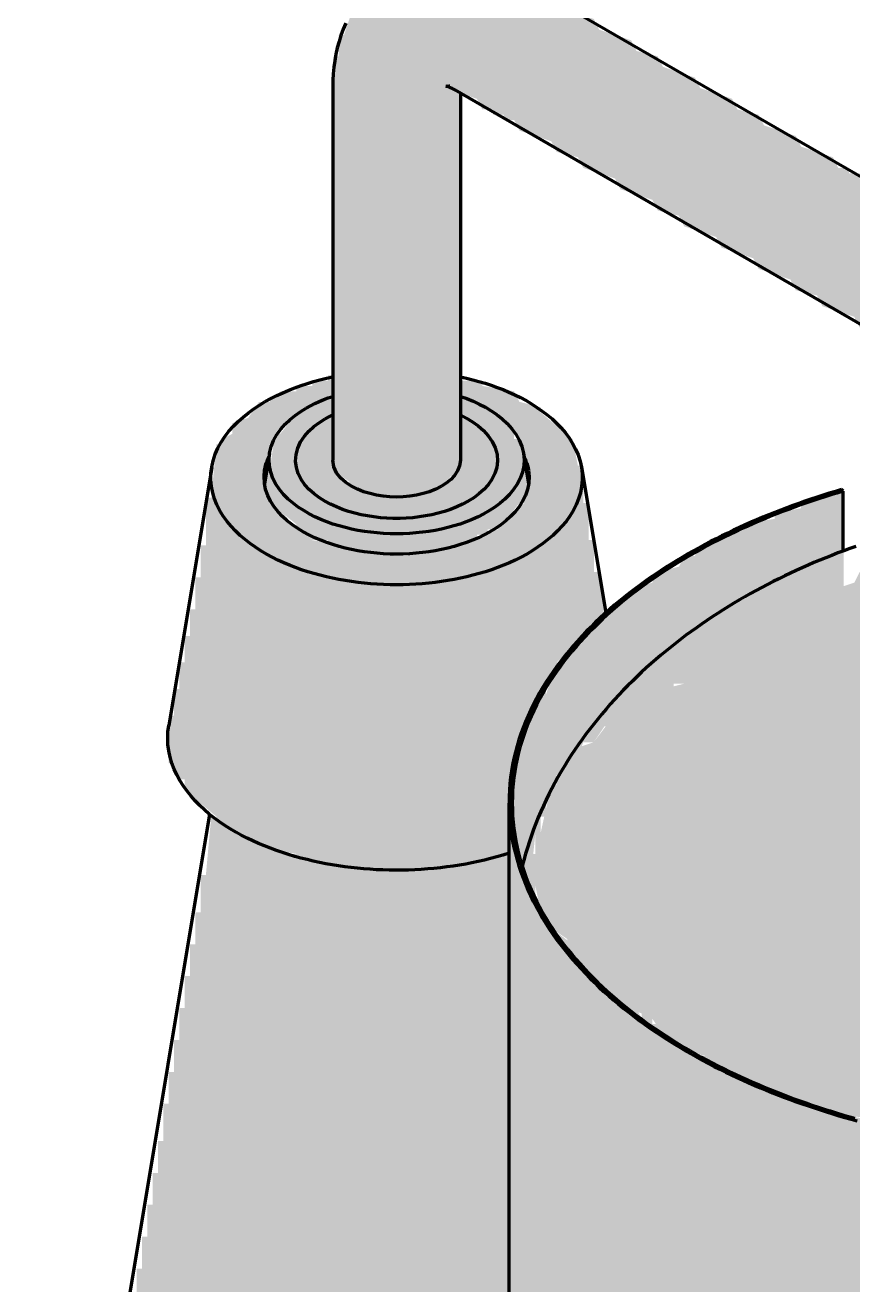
# Model space of a CAD drawing. Header units: millimetres. Extents: x 0 to 420, y 0 to 297.
# Drawn here: x 207.04 to 222.62, y 224.38 to 248.07 of the extents above; entities that cross this region are included whole.
import ezdxf

# ---------------------------------------------------------------- set-up
doc = ezdxf.new("R2010")
doc.units = ezdxf.units.MM
doc.layers.add('01-VISIBLE', color=7, linetype='CONTINUOUS', lineweight=70)
doc.layers.add('13-GRAFICA', color=30, linetype='CONTINUOUS', lineweight=18)

msp = doc.modelspace()

# ---------------------------------------------------------------- hatches: boundary and pattern name
at = {"layer": '13-GRAFICA', "true_color": 0xd6d9de}
h = msp.add_hatch(color=7, dxfattribs=at)
h.dxf.hatch_style = 1
h.paths.add_polyline_path([(212.843, 239.688), (212.843, 247.488), (212.943, 247.488), (212.943, 247.888), (213.043, 247.888), (213.243, 248.488), (213.343, 248.488), (213.743, 248.988), (213.943, 248.988), (213.943, 249.088), (214.143, 249.088), (214.143, 249.188), (214.343, 249.188), (214.343, 249.288), (215.543, 249.288), (215.543, 249.188), (216.143, 249.088), (216.143, 248.988), (216.343, 248.988), (216.443, 248.788), (217.043, 248.588), (217.143, 248.388), (217.743, 248.188), (217.843, 247.988), (218.443, 247.788), (218.543, 247.588), (218.943, 247.488), (219.043, 247.288), (219.643, 247.088), (219.743, 246.888), (220.343, 246.688), (220.443, 246.488), (220.843, 246.388), (220.943, 246.188), (221.543, 245.988), (221.643, 245.788), (222.243, 245.588), (222.343, 245.388), (222.543, 245.388), (222.543, 245.288), (222.743, 245.288), (222.743, 245.188), (222.943, 245.188), (222.943, 245.088), (223.143, 244.988), (222.943, 244.488), (223.043, 244.488), (223.043, 244.288), (223.143, 244.288), (223.143, 244.088), (223.243, 244.088), (223.243, 243.388), (223.143, 243.388), (223.143, 243.088), (223.043, 243.088), (223.043, 242.288), (222.943, 242.288), (222.943, 242.388), (222.743, 242.388), (222.643, 242.588), (222.043, 242.788), (221.943, 242.988), (221.543, 243.088), (221.443, 243.288), (220.843, 243.488), (220.743, 243.688), (220.143, 243.888), (220.043, 244.088), (219.443, 244.288), (219.343, 244.488), (218.943, 244.588), (218.843, 244.788), (218.243, 244.988), (218.143, 245.188), (217.543, 245.388), (217.443, 245.588), (217.043, 245.688), (216.943, 245.888), (216.343, 246.088), (216.243, 246.288), (216.043, 246.288), (216.043, 246.388), (215.843, 246.388), (215.843, 246.488), (215.643, 246.488), (215.543, 246.688), (215.243, 246.788), (215.243, 239.788), (215.143, 239.788), (215.143, 239.588), (215.043, 239.588), (214.943, 239.388), (214.743, 239.388), (214.743, 239.288), (214.443, 239.288), (214.443, 239.188), (213.643, 239.188), (213.643, 239.288), (213.143, 239.388), (213.143, 239.488)])
at = {"layer": '13-GRAFICA', "true_color": 0x202020}
h = msp.add_hatch(color=7, dxfattribs=at)
h.dxf.hatch_style = 1
h.paths.add_polyline_path([(210.443, 238.288), (210.443, 239.188), (210.543, 239.188), (210.643, 240.188), (210.743, 240.188), (210.743, 240.288), (210.943, 240.388), (210.943, 240.588), (211.243, 240.688), (211.443, 240.988), (211.643, 240.988), (211.643, 241.088), (211.843, 241.088), (211.843, 241.188), (212.143, 241.188), (212.143, 241.288), (212.443, 241.288), (212.443, 241.388), (212.743, 241.388), (212.743, 241.488), (212.843, 241.488), (212.843, 241.088), (212.243, 240.888), (212.243, 240.788), (211.743, 240.388), (211.743, 240.188), (211.643, 240.188), (211.643, 239.688), (211.543, 239.688), (211.543, 239.288), (211.643, 239.288), (211.643, 239.088), (211.743, 239.088), (212.143, 238.588), (212.343, 238.588), (212.443, 238.388), (213.043, 238.288), (213.043, 238.188), (213.943, 238.188), (213.943, 238.088), (214.243, 238.088), (214.243, 238.188), (215.343, 238.288), (215.343, 238.388), (215.943, 238.588), (215.943, 238.688), (216.443, 239.088), (216.443, 239.388), (216.543, 239.388), (216.543, 239.488), (216.443, 239.488), (216.443, 240.088), (216.343, 240.088), (216.243, 240.488), (216.143, 240.488), (215.943, 240.788), (215.343, 240.988), (215.343, 241.088), (215.243, 241.088), (215.243, 241.388), (215.643, 241.388), (215.643, 241.288), (216.243, 241.188), (216.343, 240.988), (216.743, 240.888), (216.743, 240.788), (217.343, 240.288), (217.443, 239.788), (217.543, 239.788), (217.543, 239.088), (217.643, 239.088), (217.643, 238.388), (217.743, 238.388), (217.743, 237.788), (217.843, 237.788), (217.943, 236.888), (217.043, 236.088), (217.043, 235.888), (216.943, 235.888), (216.943, 235.688), (216.843, 235.688), (216.843, 235.488), (216.743, 235.488), (216.743, 235.288), (216.643, 235.288), (216.643, 235.088), (216.543, 235.088), (216.543, 234.888), (216.443, 234.888), (216.443, 234.688), (216.343, 234.688), (216.343, 234.488), (216.243, 234.488), (216.143, 232.488), (215.443, 232.388), (215.443, 232.288), (214.743, 232.288), (214.743, 232.188), (213.143, 232.188), (213.143, 232.288), (212.643, 232.288), (212.643, 232.388), (212.143, 232.388), (212.143, 232.488), (211.543, 232.588), (211.543, 232.688), (210.943, 232.888), (210.843, 233.088), (210.643, 233.088), (210.643, 233.188), (210.043, 233.688), (210.043, 233.888), (209.943, 233.888), (209.843, 234.188), (209.743, 234.188), (209.743, 235.088), (209.843, 235.088), (209.843, 235.588), (209.943, 235.588), (209.943, 236.088), (210.043, 236.088), (210.043, 236.588), (210.143, 236.588), (210.143, 237.088), (210.243, 237.088), (210.243, 237.688), (210.343, 237.688), (210.343, 238.288)])
h = msp.add_hatch(color=7, dxfattribs=at)
h.dxf.hatch_style = 1
h.paths.add_polyline_path([(211.743, 240.388), (211.843, 240.388), (212.243, 240.888), (212.843, 241.088), (212.843, 239.688), (212.943, 239.688), (213.143, 239.388), (213.643, 239.288), (213.643, 239.188), (214.443, 239.188), (214.443, 239.288), (214.743, 239.288), (214.743, 239.388), (214.943, 239.388), (214.943, 239.488), (215.143, 239.588), (215.143, 239.788), (215.243, 239.788), (215.243, 241.088), (215.343, 241.088), (215.343, 240.988), (215.943, 240.788), (215.943, 240.688), (216.243, 240.488), (216.243, 240.288), (216.343, 240.288), (216.343, 240.088), (216.443, 240.088), (216.443, 239.488), (216.543, 239.488), (216.543, 239.388), (216.443, 239.388), (216.443, 239.088), (216.343, 239.088), (215.943, 238.588), (215.743, 238.588), (215.743, 238.488), (215.543, 238.488), (215.543, 238.388), (215.343, 238.388), (215.343, 238.288), (213.943, 238.088), (213.943, 238.188), (213.043, 238.188), (213.043, 238.288), (212.743, 238.288), (212.743, 238.388), (212.443, 238.388), (212.343, 238.588), (212.143, 238.588), (212.143, 238.688), (211.643, 239.088), (211.643, 239.288), (211.543, 239.288), (211.543, 239.688), (211.643, 239.688)])
at = {"layer": '13-GRAFICA', "true_color": 0xffffff}
h = msp.add_hatch(color=7, dxfattribs=at)
h.dxf.hatch_style = 1
h.paths.add_polyline_path([(216.143, 185.588), (216.143, 233.088), (216.243, 233.088), (216.243, 234.488), (216.343, 234.488), (216.343, 234.688), (216.443, 234.688), (216.443, 234.888), (216.543, 234.888), (216.543, 235.088), (216.643, 235.088), (216.643, 235.288), (216.743, 235.288), (216.743, 235.488), (216.843, 235.488), (217.043, 236.088), (217.143, 236.088), (218.343, 237.388), (218.543, 237.388), (218.543, 237.488), (218.843, 237.588), (218.943, 237.788), (219.343, 237.888), (219.443, 238.088), (219.643, 238.088), (219.743, 238.288), (219.943, 238.288), (219.943, 238.388), (220.143, 238.388), (220.143, 238.488), (220.343, 238.488), (220.343, 238.588), (220.543, 238.588), (220.543, 238.688), (221.143, 238.788), (221.143, 238.888), (221.643, 238.988), (221.643, 239.088), (222.143, 239.188), (222.143, 239.288), (222.443, 239.288), (222.443, 237.488), (222.043, 237.388), (221.943, 237.188), (221.543, 237.088), (221.443, 236.888), (221.043, 236.788), (220.943, 236.588), (220.543, 236.488), (220.443, 236.288), (220.043, 236.188), (219.943, 235.988), (219.543, 235.888), (219.443, 235.688), (219.243, 235.688), (219.243, 235.588), (219.043, 235.588), (218.943, 235.388), (218.543, 235.288), (218.443, 235.088), (218.043, 234.988), (218.043, 234.888), (217.943, 234.888), (217.743, 234.588), (217.543, 234.588), (217.443, 234.288), (217.043, 233.988), (216.943, 233.488), (216.843, 233.488), (216.843, 233.188), (216.743, 233.188), (216.743, 232.888), (216.643, 232.888), (216.543, 231.888), (216.643, 231.888), (216.643, 231.588), (216.743, 231.588), (216.743, 231.388), (216.943, 231.288), (216.943, 231.088), (217.343, 230.788), (217.343, 230.588), (217.743, 230.288), (217.743, 230.088), (217.843, 230.088), (217.943, 229.888), (218.143, 229.888), (218.343, 229.588), (218.543, 229.588), (218.643, 229.388), (218.843, 229.388), (218.843, 229.288), (218.943, 229.288), (219.043, 229.088), (219.243, 229.088), (219.443, 228.788), (219.643, 228.788), (219.643, 228.688), (219.843, 228.688), (219.843, 228.588), (220.143, 228.588), (220.143, 228.488), (220.343, 228.488), (220.343, 228.388), (220.543, 228.388), (220.543, 228.288), (220.743, 228.288), (220.743, 228.188), (220.943, 228.188), (220.943, 228.088), (221.243, 228.088), (221.243, 227.988), (221.443, 227.988), (221.443, 227.888), (221.643, 227.888), (221.643, 227.788), (222.043, 227.788), (222.043, 227.688), (222.343, 227.688), (222.343, 227.588), (223.543, 227.388), (223.543, 227.288), (223.843, 227.288), (223.843, 227.188), (225.343, 227.088), (225.343, 226.988), (226.243, 226.988), (226.243, 226.888), (229.143, 226.888), (229.143, 226.988), (229.943, 226.988), (229.943, 227.088), (230.543, 227.088), (230.543, 227.188), (231.843, 227.288), (231.843, 227.388), (232.243, 227.388), (232.243, 227.488), (232.543, 227.488), (232.543, 227.588), (232.843, 227.588), (232.843, 227.688), (233.143, 227.688), (233.143, 227.788), (233.443, 227.788), (233.443, 227.888), (234.343, 228.088), (234.343, 228.188), (234.943, 228.388), (235.043, 228.588), (235.243, 228.588), (235.243, 228.688), (235.443, 228.688), (235.443, 228.788), (235.643, 228.788), (235.643, 228.888), (236.243, 229.088), (236.543, 229.488), (236.743, 229.488), (237.243, 230.088), (237.443, 230.088), (237.443, 230.188), (237.843, 230.488), (237.843, 183.088), (237.743, 183.088), (237.343, 182.588), (237.143, 182.588), (236.643, 181.988), (236.443, 181.988), (236.243, 181.688), (236.043, 181.688), (236.043, 181.588), (235.843, 181.588), (235.843, 181.488), (235.643, 181.488), (235.643, 181.388), (235.043, 181.188), (234.943, 180.988), (234.743, 180.988), (234.743, 180.888), (234.543, 180.888), (234.543, 180.788), (234.343, 180.788), (234.343, 180.688), (234.043, 180.688), (234.043, 180.588), (233.743, 180.588), (233.743, 180.488), (233.443, 180.488), (233.443, 180.388), (233.143, 180.388), (233.143, 180.288), (232.743, 180.288), (232.743, 180.188), (232.443, 180.188), (232.443, 180.088), (232.143, 180.088), (232.143, 179.988), (231.743, 179.988), (231.743, 179.888), (231.143, 179.888), (231.143, 179.788), (230.543, 179.788), (230.543, 179.688), (229.843, 179.688), (229.843, 179.588), (226.343, 179.488), (226.343, 179.588), (225.443, 179.588), (225.443, 179.688), (223.943, 179.788), (223.943, 179.888), (223.143, 179.988), (223.143, 180.088), (222.843, 180.088), (222.843, 180.188), (221.643, 180.388), (221.643, 180.488), (221.443, 180.488), (221.443, 180.588), (221.243, 180.588), (221.243, 180.688), (220.943, 180.688), (220.943, 180.788), (220.743, 180.788), (220.743, 180.888), (220.543, 180.888), (220.543, 180.988), (220.343, 180.988), (220.343, 181.088), (220.143, 181.088), (220.143, 181.188), (219.943, 181.188), (219.943, 181.288), (219.443, 181.388), (219.243, 181.688), (219.043, 181.688), (219.043, 181.788), (218.743, 181.888), (218.543, 182.188), (218.343, 182.188), (218.143, 182.488), (217.943, 182.488), (217.943, 182.588), (217.643, 182.788), (217.643, 182.988), (217.243, 183.288), (217.243, 183.488), (216.843, 183.788), (216.843, 183.988), (216.643, 184.088), (216.643, 184.388), (216.543, 184.388), (216.543, 184.688), (216.443, 184.688), (216.443, 184.988), (216.343, 184.988), (216.343, 185.288), (216.243, 185.288), (216.243, 185.588)])
at = {"layer": '13-GRAFICA', "true_color": 0xb21820}
h = msp.add_hatch(color=7, dxfattribs=at)
h.dxf.hatch_style = 1
h.paths.add_polyline_path([(222.043, 172.288), (222.443, 172.288), (222.443, 172.188), (223.343, 171.988), (223.343, 179.488), (223.243, 179.488), (223.243, 179.588), (222.543, 179.688), (222.543, 179.788), (222.243, 179.788), (222.243, 179.888), (221.943, 179.888), (221.943, 179.988), (221.243, 180.088), (221.243, 180.188), (221.043, 180.188), (221.043, 180.288), (220.843, 180.288), (220.843, 180.388), (220.643, 180.388), (220.643, 180.488), (220.443, 180.488), (220.443, 180.588), (220.243, 180.588), (220.243, 180.688), (220.043, 180.688), (220.043, 180.788), (219.543, 180.888), (219.543, 180.988), (219.243, 181.088), (219.043, 181.388), (218.843, 181.388), (218.743, 181.588), (218.543, 181.588), (218.443, 181.788), (218.243, 181.788), (218.243, 181.888), (217.543, 182.488), (217.543, 182.688), (216.943, 183.188), (216.943, 179.188), (216.843, 179.188), (216.843, 179.388), (216.743, 179.388), (216.743, 183.788), (216.643, 183.788), (216.643, 184.088), (216.843, 183.988), (216.843, 183.788), (217.243, 183.488), (217.243, 183.288), (217.643, 182.988), (217.643, 182.788), (217.743, 182.788), (217.943, 182.488), (218.143, 182.488), (218.343, 182.188), (218.543, 182.188), (218.743, 181.888), (218.943, 181.888), (219.043, 181.688), (219.243, 181.688), (219.243, 181.588), (219.343, 181.588), (219.443, 181.388), (219.643, 181.388), (219.643, 181.288), (219.943, 181.288), (219.943, 181.188), (220.143, 181.188), (220.143, 181.088), (220.343, 181.088), (220.343, 180.988), (220.543, 180.988), (220.543, 180.888), (220.743, 180.888), (220.743, 180.788), (220.943, 180.788), (220.943, 180.688), (221.243, 180.688), (221.243, 180.588), (221.443, 180.588), (221.443, 180.488), (221.643, 180.488), (221.643, 180.388), (222.843, 180.188), (222.843, 180.088), (223.543, 179.988), (223.543, 179.888), (223.943, 179.888), (223.943, 179.788), (225.443, 179.688), (225.443, 179.588), (226.343, 179.588), (226.343, 179.488), (229.843, 179.588), (229.843, 179.688), (230.543, 179.688), (230.543, 179.788), (231.743, 179.888), (231.743, 179.988), (232.143, 179.988), (232.143, 180.088), (232.443, 180.088), (232.443, 180.188), (232.743, 180.188), (232.743, 180.288), (233.143, 180.288), (233.143, 180.388), (233.443, 180.388), (233.443, 180.488), (234.343, 180.688), (234.343, 180.788), (234.943, 180.988), (235.043, 181.188), (235.243, 181.188), (235.243, 181.288), (235.443, 181.288), (235.443, 181.388), (235.643, 181.388), (235.643, 181.488), (236.243, 181.688), (236.443, 181.988), (236.643, 181.988), (237.143, 182.588), (237.343, 182.588), (237.343, 182.688), (237.843, 183.088), (237.843, 230.488), (237.743, 230.488), (237.443, 230.088), (237.243, 230.088), (236.743, 229.488), (236.543, 229.488), (236.243, 229.088), (236.043, 229.088), (236.043, 228.988), (235.843, 228.988), (235.843, 228.888), (235.643, 228.888), (235.643, 228.788), (235.043, 228.588), (234.943, 228.388), (234.743, 228.388), (234.743, 228.288), (234.543, 228.288), (234.543, 228.188), (234.343, 228.188), (234.343, 228.088), (234.043, 228.088), (234.043, 227.988), (233.743, 227.988), (233.743, 227.888), (233.443, 227.888), (233.443, 227.788), (233.143, 227.788), (233.143, 227.688), (232.843, 227.688), (232.843, 227.588), (232.543, 227.588), (232.543, 227.488), (232.243, 227.488), (232.243, 227.388), (231.843, 227.388), (231.843, 227.288), (230.543, 227.188), (230.543, 227.088), (229.943, 227.088), (229.943, 226.988), (229.143, 226.988), (229.143, 226.888), (226.243, 226.888), (226.243, 226.988), (225.343, 226.988), (225.343, 227.088), (223.843, 227.188), (223.843, 227.288), (223.543, 227.288), (223.543, 227.388), (223.143, 227.388), (223.143, 227.488), (222.343, 227.588), (222.343, 227.688), (222.043, 227.688), (222.043, 227.788), (221.643, 227.788), (221.643, 227.888), (221.443, 227.888), (221.443, 227.988), (221.243, 227.988), (221.243, 228.088), (220.943, 228.088), (220.943, 228.188), (220.743, 228.188), (220.743, 228.288), (220.543, 228.288), (220.543, 228.388), (220.343, 228.388), (220.343, 228.488), (220.143, 228.488), (220.143, 228.588), (219.843, 228.588), (219.843, 228.688), (219.443, 228.788), (219.443, 228.888), (219.343, 228.888), (219.243, 229.088), (219.043, 229.088), (218.843, 229.388), (218.643, 229.388), (218.643, 229.488), (218.343, 229.588), (218.143, 229.888), (217.943, 229.888), (217.943, 229.988), (217.743, 230.088), (217.743, 230.288), (217.343, 230.588), (217.343, 230.788), (217.243, 230.788), (217.243, 230.888), (216.943, 231.088), (216.943, 231.288), (216.743, 231.388), (216.643, 231.888), (216.543, 231.888), (216.543, 232.488), (216.643, 232.488), (216.643, 232.888), (216.743, 232.888), (216.943, 233.788), (217.043, 233.788), (217.043, 233.988), (217.443, 234.288), (217.443, 234.488), (217.743, 234.588), (218.043, 234.988), (218.443, 235.088), (218.543, 235.288), (218.943, 235.388), (219.043, 235.588), (219.443, 235.688), (219.543, 235.888), (219.943, 235.988), (220.043, 236.188), (220.443, 236.288), (220.543, 236.488), (220.943, 236.588), (221.043, 236.788), (221.443, 236.888), (221.543, 237.088), (221.943, 237.188), (222.043, 237.388), (222.643, 237.588), (222.743, 237.788), (222.943, 237.788), (222.943, 237.888), (223.143, 237.888), (223.243, 238.088), (223.643, 238.188), (223.743, 238.388), (224.143, 238.488), (224.243, 238.688), (224.443, 238.688), (224.443, 239.088), (224.543, 239.088), (225.043, 238.488), (225.343, 238.488), (225.343, 238.388), (225.743, 238.288), (225.843, 238.088), (226.143, 238.088), (226.143, 237.988), (226.443, 237.988), (226.443, 237.888), (226.943, 237.888), (226.943, 237.788), (227.543, 237.788), (227.543, 237.688), (228.043, 237.588), (227.743, 233.488), (227.843, 233.488), (227.943, 233.688), (228.343, 233.788), (228.443, 233.988), (229.043, 234.188), (229.143, 234.388), (229.743, 234.588), (229.843, 234.788), (230.443, 234.988), (230.543, 235.188), (230.943, 235.288), (231.043, 235.488), (231.643, 235.688), (231.743, 235.888), (232.043, 235.988), (232.043, 236.188), (232.243, 236.188), (232.343, 235.988), (232.543, 235.988), (232.643, 235.788), (232.843, 235.788), (232.943, 235.588), (233.143, 235.588), (233.343, 235.288), (233.543, 235.288), (233.643, 235.088), (233.843, 235.088), (234.043, 234.788), (234.243, 234.788), (234.443, 234.488), (234.643, 234.488), (234.843, 234.188), (235.043, 234.188), (235.343, 233.788), (235.543, 233.788), (235.843, 233.388), (236.043, 233.388), (236.343, 232.988), (236.543, 232.988), (236.943, 232.488), (237.143, 232.488), (237.643, 231.888), (237.843, 231.888), (238.643, 230.988), (238.943, 230.888), (238.943, 180.788), (238.843, 180.788), (238.843, 180.488), (238.743, 180.488), (238.743, 180.188), (238.643, 180.188), (238.643, 179.888), (238.543, 179.888), (238.443, 179.388), (238.243, 179.288), (238.243, 179.088), (238.043, 178.988), (238.043, 178.788), (237.843, 178.688), (237.843, 178.488), (237.643, 178.388), (237.643, 178.188), (237.443, 178.088), (237.443, 177.888), (237.243, 177.788), (237.243, 177.588), (237.043, 177.488), (237.043, 177.288), (236.843, 177.188), (236.843, 176.988), (236.743, 176.988), (236.643, 176.688), (236.443, 176.588), (236.443, 176.388), (236.343, 176.388), (236.343, 176.188), (236.243, 176.188), (236.243, 175.988), (236.143, 175.988), (236.143, 175.788), (236.043, 175.788), (236.043, 175.588), (235.943, 175.588), (235.943, 175.388), (235.843, 175.388), (235.843, 175.088), (235.743, 175.088), (235.743, 174.888), (235.643, 174.888), (235.443, 174.288), (235.343, 174.288), (235.343, 180.288), (235.043, 180.188), (235.043, 180.088), (234.743, 180.088), (234.743, 179.988), (234.543, 179.988), (234.543, 179.888), (234.343, 179.888), (234.343, 179.788), (234.043, 179.788), (234.043, 179.688), (233.843, 179.688), (233.843, 179.588), (233.643, 179.588), (233.643, 179.488), (233.343, 179.488), (233.343, 179.388), (233.043, 179.388), (233.043, 179.288), (232.643, 179.288), (232.643, 179.188), (232.243, 179.188), (232.243, 179.088), (231.843, 179.088), (231.843, 178.988), (231.443, 178.988), (231.443, 178.888), (230.943, 178.888), (230.943, 178.788), (230.143, 178.788), (230.143, 178.688), (229.343, 178.688), (229.343, 178.588), (225.843, 178.588), (225.843, 178.688), (225.043, 178.688), (225.043, 178.788), (224.243, 178.788), (224.243, 178.888), (224.043, 178.788), (224.043, 172.288), (225.343, 172.188), (225.343, 172.088), (226.143, 172.088), (226.143, 171.988), (229.143, 171.988), (229.143, 172.088), (230.743, 172.188), (230.743, 172.288), (231.343, 172.288), (231.343, 172.388), (232.543, 172.588), (232.543, 172.688), (233.243, 172.788), (233.243, 172.888), (233.543, 172.888), (233.543, 172.988), (233.743, 172.988), (233.743, 173.088), (234.043, 173.088), (234.043, 173.188), (234.243, 173.188), (234.243, 173.288), (234.443, 173.288), (234.443, 173.388), (234.943, 173.488), (234.943, 173.388), (234.743, 173.288), (234.743, 173.088), (234.543, 172.988), (234.543, 172.788), (234.343, 172.688), (234.343, 172.488), (234.243, 172.488), (233.843, 171.988), (233.643, 171.988), (233.543, 171.788), (233.343, 171.788), (233.243, 171.588), (233.043, 171.588), (232.943, 171.388), (232.243, 171.288), (232.243, 171.188), (231.943, 171.188), (231.943, 171.088), (231.543, 171.088), (231.543, 170.988), (230.843, 170.888), (230.843, 170.788), (230.143, 170.688), (230.143, 170.588), (229.443, 170.488), (229.443, 170.388), (228.343, 170.388), (228.343, 170.488), (227.443, 170.488), (227.443, 170.588), (224.543, 170.788), (224.543, 170.888), (223.643, 171.088), (223.643, 171.188), (223.443, 171.188), (223.443, 171.288), (223.143, 171.288), (223.143, 171.388), (222.943, 171.388), (222.943, 171.488), (222.643, 171.488), (222.643, 171.588), (222.443, 171.588), (222.443, 171.688), (221.943, 171.788), (221.443, 172.488), (222.043, 172.388)])
at = {"layer": '13-GRAFICA', "true_color": 0x202020}
h = msp.add_hatch(color=7, dxfattribs=at)
h.dxf.hatch_style = 1
h.paths.add_polyline_path([(207.243, 211.288), (207.143, 211.288), (207.143, 211.888), (207.043, 211.888), (207.043, 212.688), (207.143, 212.688), (207.143, 213.188), (207.243, 213.188), (207.243, 213.688), (207.343, 213.688), (207.343, 214.188), (207.443, 214.188), (207.443, 214.788), (207.543, 214.788), (207.543, 215.288), (207.643, 215.288), (207.643, 215.788), (207.743, 215.788), (207.743, 216.288), (207.843, 216.288), (207.843, 216.888), (207.943, 216.888), (207.943, 217.388), (208.043, 217.388), (208.043, 217.888), (208.143, 217.888), (208.243, 219.188), (208.343, 219.188), (208.343, 219.788), (208.443, 219.788), (208.443, 220.388), (208.543, 220.388), (208.543, 220.988), (208.643, 220.988), (208.643, 221.588), (208.743, 221.588), (208.743, 222.188), (208.843, 222.188), (208.843, 222.788), (208.943, 222.788), (208.943, 223.488), (209.043, 223.488), (209.043, 224.088), (209.143, 224.088), (209.143, 224.688), (209.243, 224.688), (209.243, 225.288), (209.343, 225.288), (209.343, 225.888), (209.443, 225.888), (209.443, 226.488), (209.543, 226.488), (209.543, 227.088), (209.643, 227.088), (209.643, 227.788), (209.743, 227.788), (209.743, 228.388), (209.843, 228.388), (209.843, 228.988), (209.943, 228.988), (209.943, 229.588), (210.043, 229.588), (210.043, 230.188), (210.143, 230.188), (210.143, 230.788), (210.243, 230.788), (210.243, 231.388), (210.343, 231.388), (210.343, 232.088), (210.443, 232.088), (210.543, 233.188), (210.843, 233.088), (210.943, 232.888), (211.543, 232.688), (211.543, 232.588), (211.843, 232.588), (211.843, 232.488), (212.143, 232.488), (212.143, 232.388), (212.643, 232.388), (212.643, 232.288), (213.143, 232.288), (213.143, 232.188), (214.743, 232.188), (214.743, 232.288), (215.443, 232.288), (215.443, 232.388), (216.143, 232.488), (216.143, 208.288), (214.843, 208.188), (214.843, 208.088), (213.343, 208.088), (213.343, 208.188), (212.343, 208.188), (212.343, 208.288), (211.243, 208.388), (211.243, 208.488), (210.943, 208.488), (210.943, 208.588), (210.643, 208.588), (210.643, 208.688), (209.743, 208.888), (209.743, 208.988), (209.343, 209.088), (209.243, 209.288), (208.843, 209.388), (208.743, 209.588), (208.543, 209.588), (207.943, 210.288), (207.643, 210.388), (207.643, 210.588), (207.543, 210.588), (207.543, 210.788), (207.443, 210.788), (207.443, 210.988), (207.343, 210.988)])

# ---------------------------------------------------------------- linework, layer by layer
at = {"layer": '01-VISIBLE'}
for p, q in [((223.154, 244.992), (216.328, 248.933)), ((212.831, 246.914), (212.831, 239.892)), ((223.081, 242.262), (215.128, 246.855)), ((215.231, 246.795), (215.231, 239.892)), ((211.642, 240.025), (211.545, 239.445)), ((216.42, 240.025), (216.516, 239.445)), ((210.552, 239.759), (209.744, 234.904)), ((217.509, 239.759), (217.965, 237.019)), ((222.432, 239.308), (222.404, 239.339)), ((222.432, 238.184), (222.432, 239.308)), ((216.147, 186.094), (216.147, 233.444)), ((210.511, 233.234), (207.063, 212.518))]:
    msp.add_line(p, q, dxfattribs=at)
for points in [[(213.077, 248.108), (213.028, 247.995), (212.985, 247.88), (212.948, 247.763), (212.915, 247.645), (212.889, 247.525), (212.867, 247.404), (212.851, 247.282), (212.84, 247.16), (212.833, 247.037), (212.831, 246.914)], [(214.96, 246.926), (214.971, 246.925), (214.983, 246.926), (214.995, 246.927), (215.007, 246.929), (215.018, 246.931), (215.03, 246.934)], [(215.128, 246.855), (215.101, 246.87), (215.074, 246.884), (215.046, 246.896), (215.018, 246.908), (214.989, 246.918), (214.96, 246.926)], [(211.56, 240.992), (211.668, 241.052), (211.778, 241.108), (211.89, 241.16), (212.004, 241.209), (212.119, 241.254), (212.235, 241.296), (212.352, 241.335), (212.471, 241.371), (212.59, 241.404), (212.71, 241.433), (212.831, 241.46)], [(215.231, 241.46), (215.348, 241.434), (215.465, 241.405), (215.58, 241.374), (215.696, 241.339), (215.81, 241.302), (215.923, 241.261), (216.035, 241.218), (216.146, 241.171), (216.255, 241.121), (216.363, 241.068), (216.468, 241.011), (216.572, 240.95), (216.673, 240.885), (216.772, 240.816), (216.867, 240.743), (216.959, 240.666), (217.047, 240.584), (217.13, 240.497), (217.208, 240.405), (217.279, 240.309), (217.343, 240.207), (217.399, 240.101), (217.446, 239.99), (217.483, 239.876), (217.509, 239.759)], [(210.552, 239.759), (210.58, 239.882), (210.619, 240.002), (210.67, 240.118), (210.731, 240.229), (210.8, 240.335), (210.877, 240.435), (210.961, 240.53), (211.051, 240.619), (211.145, 240.703), (211.244, 240.783), (211.346, 240.857), (211.452, 240.927), (211.56, 240.992)], [(212.333, 240.872), (212.413, 240.916), (212.494, 240.957), (212.576, 240.995), (212.66, 241.03), (212.745, 241.062), (212.831, 241.092)], [(215.231, 241.092), (215.352, 241.049), (215.471, 241), (215.588, 240.946), (215.702, 240.887), (215.813, 240.82), (215.919, 240.748), (216.02, 240.668), (216.114, 240.58), (216.2, 240.484), (216.276, 240.381), (216.34, 240.269), (216.389, 240.15), (216.42, 240.025)], [(211.642, 240.025), (211.671, 240.147), (211.718, 240.263), (211.779, 240.372), (211.853, 240.474), (211.936, 240.568), (212.027, 240.655), (212.124, 240.734), (212.227, 240.806), (212.333, 240.872)], [(212.687, 240.668), (212.711, 240.681), (212.734, 240.694), (212.758, 240.707), (212.782, 240.719), (212.806, 240.731), (212.831, 240.743)], [(215.231, 240.743), (215.348, 240.683), (215.461, 240.614), (215.568, 240.537), (215.667, 240.45), (215.756, 240.352), (215.831, 240.243), (215.887, 240.124), (215.922, 239.997)], [(212.139, 239.997), (212.172, 240.12), (212.226, 240.236), (212.298, 240.342), (212.382, 240.438), (212.477, 240.523), (212.579, 240.6), (212.687, 240.668)], [(216.42, 240.025), (216.43, 239.904), (216.423, 239.783), (216.398, 239.664), (216.356, 239.55), (216.3, 239.442), (216.233, 239.341), (216.155, 239.248), (216.069, 239.161), (215.977, 239.082), (215.88, 239.009), (215.778, 238.943), (215.673, 238.882), (215.565, 238.827), (215.454, 238.777), (215.341, 238.731), (215.227, 238.691), (215.111, 238.655), (214.993, 238.623), (214.875, 238.595), (214.756, 238.571), (214.636, 238.551), (214.516, 238.535), (214.395, 238.523), (214.273, 238.514), (214.152, 238.508), (214.031, 238.507), (213.909, 238.508), (213.788, 238.514), (213.666, 238.523), (213.546, 238.535), (213.425, 238.551), (213.305, 238.571), (213.186, 238.595), (213.068, 238.623), (212.95, 238.655), (212.834, 238.691), (212.72, 238.731), (212.607, 238.777), (212.496, 238.827), (212.388, 238.882), (212.283, 238.943), (212.181, 239.009), (212.084, 239.082), (211.992, 239.161), (211.906, 239.248), (211.829, 239.341), (211.761, 239.442), (211.705, 239.55), (211.663, 239.664), (211.638, 239.783), (211.631, 239.904), (211.642, 240.025)], [(215.922, 239.997), (215.93, 239.876), (215.916, 239.755), (215.879, 239.638), (215.824, 239.53), (215.754, 239.43), (215.672, 239.34), (215.581, 239.258), (215.483, 239.185), (215.38, 239.12), (215.273, 239.062), (215.162, 239.011), (215.048, 238.966), (214.933, 238.927), (214.816, 238.893), (214.697, 238.865), (214.577, 238.842), (214.456, 238.823), (214.335, 238.809), (214.214, 238.8), (214.092, 238.796), (213.97, 238.796), (213.848, 238.8), (213.726, 238.809), (213.605, 238.823), (213.484, 238.842), (213.364, 238.865), (213.246, 238.893), (213.128, 238.927), (213.013, 238.966), (212.899, 239.011), (212.788, 239.062), (212.681, 239.12), (212.578, 239.185), (212.48, 239.258), (212.389, 239.34), (212.307, 239.43), (212.237, 239.53), (212.182, 239.638), (212.146, 239.755), (212.131, 239.876), (212.139, 239.997)], [(217.509, 239.759), (217.522, 239.638), (217.524, 239.517), (217.512, 239.397), (217.489, 239.278), (217.454, 239.162), (217.409, 239.05), (217.354, 238.942), (217.29, 238.839), (217.219, 238.741), (217.142, 238.648), (217.059, 238.56), (216.971, 238.476), (216.879, 238.398), (216.784, 238.323), (216.685, 238.254), (216.583, 238.188), (216.479, 238.126), (216.373, 238.069), (216.264, 238.014), (216.154, 237.964), (216.043, 237.916), (215.93, 237.872), (215.816, 237.832), (215.701, 237.794), (215.585, 237.759), (215.468, 237.727), (215.351, 237.698), (215.233, 237.671), (215.114, 237.648), (214.995, 237.627), (214.875, 237.608), (214.755, 237.592), (214.635, 237.579), (214.514, 237.568), (214.394, 237.559), (214.273, 237.553), (214.152, 237.55), (214.031, 237.548), (213.909, 237.55), (213.788, 237.553), (213.668, 237.559), (213.547, 237.568), (213.426, 237.579), (213.306, 237.592), (213.186, 237.608), (213.066, 237.627), (212.947, 237.648), (212.828, 237.671), (212.71, 237.698), (212.593, 237.727), (212.476, 237.759), (212.36, 237.794), (212.245, 237.832), (212.131, 237.872), (212.018, 237.916), (211.907, 237.964), (211.797, 238.014), (211.689, 238.069), (211.582, 238.126), (211.478, 238.188), (211.376, 238.254), (211.277, 238.323), (211.182, 238.398), (211.09, 238.476), (211.002, 238.56), (210.919, 238.648), (210.842, 238.741), (210.771, 238.839), (210.707, 238.942), (210.652, 239.05), (210.607, 239.162), (210.572, 239.278), (210.549, 239.397), (210.537, 239.517), (210.539, 239.638), (210.552, 239.759)], [(211.548, 239.703), (211.556, 239.747), (211.567, 239.79), (211.58, 239.833), (211.595, 239.875), (211.612, 239.916), (211.63, 239.957)], [(214.879, 239.402), (214.767, 239.345), (214.65, 239.299), (214.529, 239.262), (214.406, 239.234), (214.282, 239.215), (214.156, 239.203), (214.03, 239.199), (213.904, 239.203), (213.779, 239.215), (213.654, 239.234), (213.531, 239.262), (213.41, 239.299), (213.293, 239.346), (213.181, 239.403), (213.076, 239.472), (212.982, 239.556), (212.903, 239.654), (212.85, 239.768), (212.831, 239.892)], [(215.231, 239.892), (215.217, 239.788), (215.179, 239.69), (215.121, 239.603), (215.049, 239.526), (214.967, 239.459), (214.879, 239.402)], [(216.431, 239.957), (216.45, 239.916), (216.466, 239.875), (216.481, 239.833), (216.494, 239.79), (216.505, 239.747), (216.513, 239.703)], [(216.513, 239.703), (216.524, 239.582), (216.518, 239.461), (216.494, 239.342), (216.455, 239.227), (216.401, 239.118), (216.335, 239.016), (216.26, 238.92), (216.177, 238.832), (216.086, 238.75), (215.991, 238.675), (215.89, 238.606), (215.787, 238.543), (215.68, 238.485), (215.57, 238.433), (215.458, 238.385), (215.344, 238.342), (215.229, 238.303), (215.113, 238.268), (214.995, 238.238), (214.876, 238.211), (214.757, 238.188), (214.637, 238.169), (214.516, 238.153), (214.395, 238.141), (214.274, 238.132), (214.152, 238.127), (214.031, 238.126), (213.909, 238.127), (213.787, 238.132), (213.666, 238.141), (213.545, 238.153), (213.424, 238.169), (213.304, 238.188), (213.185, 238.211), (213.066, 238.238), (212.949, 238.268), (212.832, 238.303), (212.717, 238.342), (212.603, 238.385), (212.491, 238.433), (212.382, 238.485), (212.275, 238.543), (212.171, 238.606), (212.07, 238.675), (211.975, 238.75), (211.885, 238.832), (211.801, 238.92), (211.726, 239.016), (211.66, 239.118), (211.606, 239.227), (211.567, 239.342), (211.543, 239.461), (211.537, 239.582), (211.548, 239.703)], [(222.404, 239.339), (222.288, 239.304), (222.173, 239.269), (222.058, 239.233), (221.943, 239.195), (221.828, 239.157), (221.714, 239.118), (221.6, 239.078), (221.486, 239.037), (221.373, 238.995), (221.26, 238.953), (221.147, 238.909), (221.035, 238.864), (220.923, 238.818), (220.812, 238.771), (220.701, 238.724), (220.59, 238.675), (220.48, 238.625), (220.371, 238.574), (220.261, 238.522), (220.153, 238.469), (220.045, 238.415), (219.937, 238.36), (219.83, 238.304), (219.724, 238.246), (219.618, 238.188), (219.513, 238.128), (219.409, 238.067), (219.305, 238.005), (219.202, 237.942), (219.1, 237.877), (218.999, 237.811), (218.898, 237.744), (218.799, 237.676), (218.7, 237.607), (218.602, 237.536), (218.505, 237.464), (218.409, 237.39), (218.314, 237.316), (218.22, 237.239), (218.128, 237.162), (218.036, 237.083), (217.946, 237.002), (217.857, 236.921), (217.769, 236.837), (217.683, 236.753), (217.598, 236.667), (217.515, 236.579), (217.434, 236.49), (217.354, 236.399), (217.276, 236.307), (217.199, 236.213), (217.125, 236.118), (217.053, 236.021), (216.982, 235.923), (216.914, 235.824), (216.848, 235.722), (216.784, 235.62), (216.723, 235.515), (216.665, 235.41), (216.609, 235.303), (216.555, 235.194), (216.505, 235.084), (216.457, 234.973), (216.413, 234.861), (216.372, 234.747), (216.334, 234.633), (216.299, 234.517), (216.267, 234.4), (216.24, 234.283), (216.215, 234.164), (216.194, 234.045), (216.177, 233.926), (216.164, 233.806), (216.155, 233.685), (216.149, 233.565), (216.147, 233.444)], [(222.432, 239.308), (222.316, 239.274), (222.201, 239.239), (222.087, 239.202), (221.972, 239.165), (221.858, 239.127), (221.745, 239.089), (221.631, 239.049), (221.518, 239.008), (221.405, 238.966), (221.293, 238.924), (221.181, 238.88), (221.069, 238.836), (220.958, 238.79), (220.847, 238.744), (220.737, 238.696), (220.627, 238.647), (220.517, 238.598), (220.408, 238.547), (220.3, 238.496), (220.192, 238.443), (220.084, 238.389), (219.977, 238.334), (219.871, 238.278), (219.765, 238.221), (219.66, 238.163), (219.556, 238.103), (219.452, 238.043), (219.349, 237.981), (219.246, 237.918), (219.145, 237.854), (219.044, 237.789), (218.944, 237.722), (218.845, 237.654), (218.746, 237.585), (218.649, 237.514), (218.553, 237.443), (218.457, 237.37), (218.363, 237.295), (218.269, 237.219), (218.177, 237.142), (218.086, 237.064), (217.996, 236.984), (217.908, 236.902), (217.821, 236.82), (217.735, 236.735), (217.651, 236.65), (217.568, 236.563), (217.487, 236.474), (217.408, 236.384), (217.33, 236.292), (217.254, 236.199), (217.18, 236.104), (217.108, 236.008), (217.038, 235.91), (216.97, 235.811), (216.904, 235.71), (216.841, 235.608), (216.78, 235.504), (216.722, 235.399), (216.666, 235.293), (216.613, 235.185), (216.563, 235.076), (216.516, 234.965), (216.472, 234.853), (216.43, 234.741), (216.393, 234.626), (216.358, 234.511), (216.327, 234.395), (216.299, 234.278), (216.275, 234.161), (216.254, 234.042), (216.237, 233.923), (216.224, 233.804), (216.215, 233.684), (216.209, 233.564), (216.207, 233.444)], [(222.671, 238.271), (222.557, 238.23), (222.444, 238.188), (222.331, 238.146), (222.218, 238.102), (222.106, 238.058), (221.995, 238.012), (221.883, 237.965), (221.773, 237.918), (221.662, 237.869), (221.552, 237.819), (221.443, 237.768), (221.334, 237.716), (221.225, 237.663), (221.118, 237.609), (221.01, 237.554), (220.903, 237.498), (220.797, 237.441), (220.691, 237.383), (220.586, 237.323), (220.482, 237.263), (220.378, 237.201), (220.275, 237.139), (220.173, 237.075), (220.071, 237.01), (219.97, 236.944), (219.869, 236.877), (219.77, 236.809), (219.671, 236.74), (219.573, 236.669), (219.476, 236.598), (219.379, 236.525), (219.284, 236.451), (219.189, 236.376), (219.096, 236.3), (219.003, 236.223), (218.911, 236.145), (218.82, 236.065), (218.73, 235.985), (218.642, 235.903), (218.554, 235.82), (218.467, 235.736), (218.382, 235.651), (218.297, 235.565), (218.214, 235.478), (218.132, 235.389), (218.051, 235.3), (217.972, 235.209), (217.893, 235.117), (217.816, 235.024), (217.741, 234.93), (217.667, 234.835), (217.594, 234.738), (217.523, 234.641), (217.453, 234.543), (217.385, 234.443), (217.318, 234.342), (217.253, 234.241), (217.189, 234.138), (217.128, 234.035), (217.068, 233.93), (217.009, 233.824), (216.953, 233.718), (216.898, 233.61), (216.845, 233.502), (216.794, 233.392), (216.745, 233.282), (216.698, 233.171), (216.652, 233.059), (216.609, 232.947), (216.568, 232.833), (216.529, 232.719), (216.492, 232.604), (216.457, 232.489), (216.425, 232.372), (216.394, 232.256)], [(216.147, 232.502), (216.032, 232.466), (215.917, 232.432), (215.801, 232.4), (215.684, 232.371), (215.567, 232.344), (215.449, 232.319), (215.331, 232.297), (215.212, 232.276), (215.094, 232.258), (214.974, 232.241), (214.855, 232.227), (214.735, 232.214), (214.616, 232.204), (214.496, 232.195), (214.375, 232.189), (214.255, 232.184), (214.135, 232.181), (214.015, 232.181), (213.894, 232.182), (213.774, 232.185), (213.654, 232.19), (213.534, 232.197), (213.414, 232.206), (213.294, 232.217), (213.175, 232.23), (213.055, 232.245), (212.936, 232.262), (212.817, 232.281), (212.699, 232.302), (212.581, 232.326), (212.463, 232.351), (212.346, 232.379), (212.23, 232.408), (212.114, 232.441), (211.999, 232.475), (211.884, 232.512), (211.77, 232.551), (211.657, 232.592), (211.545, 232.636), (211.435, 232.683), (211.325, 232.733), (211.217, 232.785), (211.11, 232.84), (211.004, 232.898), (210.901, 232.959), (210.799, 233.024), (210.7, 233.091), (210.603, 233.162), (210.508, 233.237), (210.417, 233.315), (210.329, 233.397), (210.244, 233.483), (210.164, 233.572), (210.089, 233.666), (210.019, 233.764), (209.954, 233.865), (209.897, 233.971), (209.846, 234.08), (209.804, 234.192), (209.77, 234.308), (209.745, 234.426), (209.73, 234.545), (209.725, 234.665), (209.73, 234.785), (209.744, 234.904)], [(216.147, 233.444), (216.149, 233.324), (216.155, 233.204), (216.164, 233.084), (216.177, 232.965), (216.194, 232.846), (216.214, 232.727), (216.238, 232.61), (216.266, 232.493), (216.297, 232.377), (216.331, 232.262), (216.369, 232.148), (216.41, 232.035), (216.454, 231.923), (216.501, 231.812), (216.551, 231.703), (216.603, 231.595), (216.659, 231.489), (216.717, 231.384), (216.777, 231.28), (216.84, 231.178), (216.905, 231.077), (216.973, 230.977), (217.043, 230.88), (217.114, 230.783), (217.188, 230.688), (217.263, 230.595), (217.341, 230.503), (217.42, 230.413), (217.501, 230.324), (217.583, 230.237), (217.667, 230.151), (217.752, 230.066), (217.839, 229.983), (217.927, 229.902), (218.017, 229.822), (218.107, 229.743), (218.199, 229.665), (218.292, 229.589), (218.386, 229.515), (218.481, 229.441), (218.577, 229.369), (218.675, 229.299), (218.773, 229.229), (218.871, 229.161), (218.971, 229.094), (219.072, 229.029), (219.173, 228.964), (219.275, 228.901), (219.378, 228.839), (219.481, 228.778), (219.586, 228.718), (219.691, 228.66), (219.796, 228.602), (219.902, 228.546), (220.009, 228.491), (220.116, 228.437), (220.224, 228.383), (220.332, 228.331), (220.441, 228.281), (220.55, 228.231), (220.66, 228.182), (220.77, 228.134), (220.88, 228.087), (220.991, 228.041), (221.103, 227.996), (221.214, 227.952), (221.327, 227.909), (221.439, 227.867), (221.552, 227.826), (221.665, 227.786), (221.779, 227.747), (221.892, 227.709), (222.007, 227.671), (222.121, 227.635), (222.236, 227.599), (222.351, 227.564), (222.466, 227.53), (222.581, 227.497), (222.697, 227.465)], [(216.207, 233.444), (216.209, 233.324), (216.215, 233.204), (216.224, 233.084), (216.237, 232.965), (216.254, 232.846), (216.275, 232.728), (216.299, 232.61), (216.326, 232.493), (216.358, 232.377), (216.392, 232.263), (216.43, 232.149), (216.471, 232.036), (216.515, 231.924), (216.562, 231.814), (216.612, 231.705), (216.665, 231.597), (216.721, 231.491), (216.779, 231.386), (216.839, 231.282), (216.903, 231.18), (216.968, 231.079), (217.036, 230.98), (217.105, 230.883), (217.177, 230.786), (217.251, 230.692), (217.327, 230.599), (217.405, 230.507), (217.484, 230.417), (217.565, 230.328), (217.647, 230.241), (217.731, 230.156), (217.817, 230.071), (217.904, 229.989), (217.992, 229.907), (218.082, 229.828), (218.173, 229.749), (218.265, 229.672), (218.358, 229.596), (218.452, 229.522), (218.547, 229.449), (218.643, 229.377), (218.741, 229.307), (218.839, 229.237), (218.938, 229.17), (219.038, 229.103), (219.138, 229.038), (219.24, 228.974), (219.342, 228.911), (219.445, 228.849), (219.548, 228.788), (219.653, 228.729), (219.758, 228.671), (219.863, 228.613), (219.969, 228.557), (220.076, 228.503), (220.183, 228.449), (220.291, 228.396), (220.4, 228.344), (220.508, 228.294), (220.618, 228.244), (220.727, 228.195), (220.838, 228.148), (220.948, 228.101), (221.059, 228.056), (221.171, 228.011), (221.283, 227.968), (221.395, 227.925), (221.507, 227.883), (221.62, 227.843), (221.733, 227.803), (221.847, 227.764), (221.961, 227.726), (222.075, 227.689), (222.189, 227.653), (222.304, 227.617), (222.419, 227.583), (222.534, 227.549), (222.65, 227.517)]]:
    msp.add_lwpolyline(points, dxfattribs=at)

doc.saveas('drawing.dxf')
